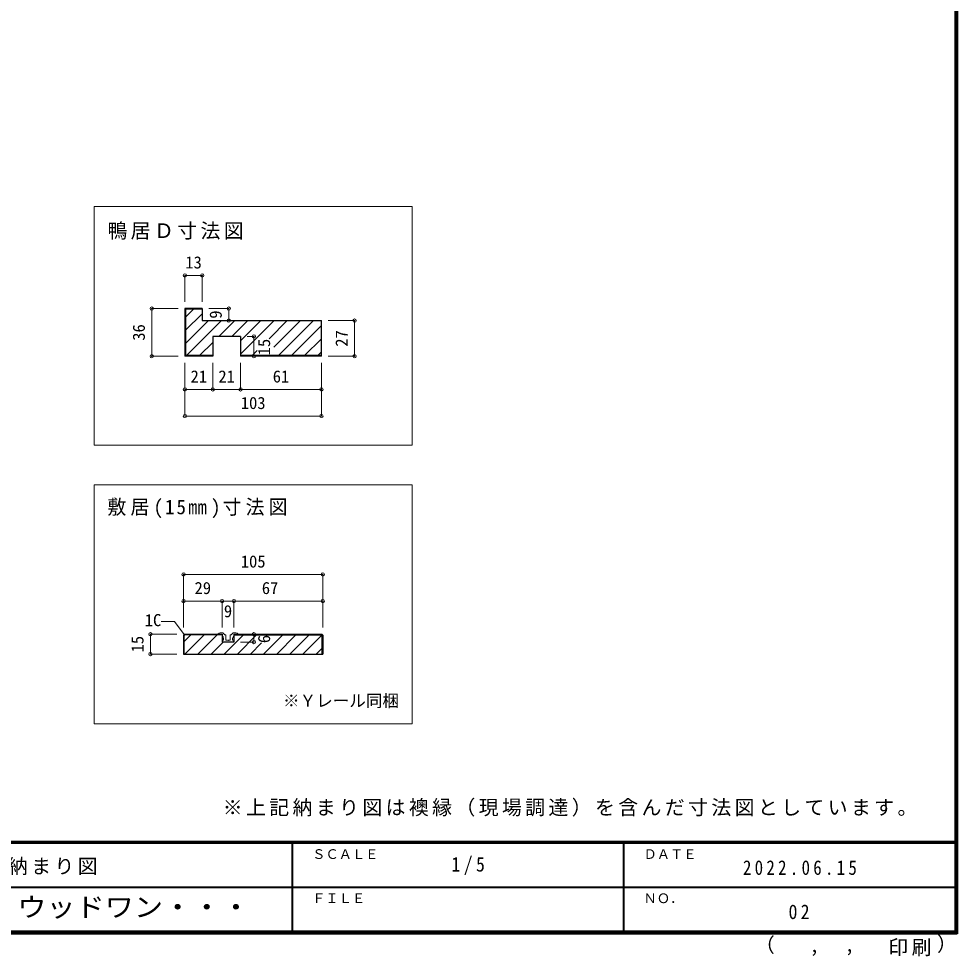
# Model space of a CAD drawing. Units: millimetres at full size, sheet at 1:5. Extents: x -981 to 969, y -733 to 681.
# Drawn here: x 261 to 969, y -733 to -26 of the extents above; entities that cross this region are included whole.
import ezdxf
from ezdxf.enums import TextEntityAlignment as Align

# ---------------------------------------------------------------- set-up
doc = ezdxf.new("R2010")
doc.units = ezdxf.units.MM
doc.header["$LTSCALE"] = 5
doc.header["$PDMODE"] = 32
doc.header["$PDSIZE"] = 2.5
doc.linetypes.add('DASHED1', pattern=[1.8, 1.2, -0.6])
for name, color, linetype, lineweight in [('0-4_枠', 3, 'Continuous', 25), ('0-7_金物', 7, 'Continuous', 18), ('0-A_文字', 7, 'Continuous', 18), ('0-B_寸法', 7, 'Continuous', 9), ('0-C_ハッチ', 4, 'DASHED1', 9), ('F-0_補助線', 6, 'Continuous', 40), ('F-1_枠', 6, 'Continuous', 40)]:
    doc.layers.add(name, color=color, linetype=linetype, lineweight=lineweight)
doc.layers.add('F-A_文字', color=7, linetype='Continuous')
doc.styles.add('ＭＳ ゴシック', font='')
doc.styles.get('ＭＳ ゴシック').set_extended_font_data('MS Gothic')

msp = doc.modelspace()

# ---------------------------------------------------------------- linework, layer by layer
at = {"layer": '0-4_枠'}
for p, q in [((385.971, -244.609), (385.971, -280.609)), ((398.971, -244.609), (385.971, -244.609)), ((386.471, -245.109), (386.471, -280.109)), ((398.971, -245.109), (386.471, -245.109)), ((398.971, -244.609), (398.971, -253.609)), ((398.971, -253.609), (488.971, -253.609)), ((488.971, -280.609), (488.971, -253.609)), ((406.971, -265.609), (406.971, -280.609)), ((427.971, -265.609), (427.971, -280.609)), ((406.971, -280.609), (385.971, -280.609)), ((406.971, -280.109), (386.471, -280.109)), ((488.971, -280.109), (427.971, -280.109)), ((488.971, -280.609), (427.971, -280.609)), ((384.971, -490.816), (385.678, -490.109)), ((384.971, -490.816), (384.971, -505.109)), ((385.886, -490.609), (385.471, -491.023)), ((385.471, -505.109), (385.471, -491.023)), ((385.678, -490.109), (413.971, -490.109)), ((413.971, -490.609), (385.886, -490.609)), ((413.971, -490.109), (413.971, -496.109)), ((422.971, -490.109), (422.971, -496.109)), ((422.971, -490.109), (489.264, -490.109)), ((422.971, -490.609), (489.057, -490.609)), ((489.057, -490.609), (489.471, -491.023)), ((489.264, -490.109), (489.971, -490.816)), ((489.471, -505.109), (489.471, -491.023)), ((489.971, -490.816), (489.971, -505.109)), ((422.971, -496.109), (413.971, -496.109)), ((384.971, -505.109), (489.971, -505.109))]:
    msp.add_line(p, q, dxfattribs=at)
msp.add_lwpolyline([(427.971, -265.609), (421.45, -265.609), (406.971, -265.609)], dxfattribs=at)
at = {"layer": '0-7_金物'}
for p, q in [((411.171, -490.109), (413.971, -490.109)), ((412.513, -489.109), (414.514, -489.109)), ((413.971, -491.109), (413.971, -490.109)), ((414.671, -496.109), (414.185, -494.883)), ((414.971, -494.609), (414.371, -494.609)), ((416.133, -490.521), (414.868, -489.256)), ((414.971, -494.609), (414.971, -493.345)), ((416.346, -490.609), (416.671, -490.609)), ((416.871, -494.309), (416.871, -490.809)), ((418.171, -494.609), (417.171, -494.609)), ((418.471, -494.909), (418.171, -494.609)), ((420.071, -494.309), (420.071, -490.809)), ((420.597, -490.609), (420.271, -490.609)), ((420.809, -490.521), (422.075, -489.256)), ((421.971, -494.609), (421.971, -493.345)), ((421.971, -494.609), (422.571, -494.609)), ((422.271, -496.109), (422.757, -494.883)), ((424.43, -489.109), (422.428, -489.109)), ((422.971, -491.109), (422.971, -490.109)), ((425.771, -490.109), (422.971, -490.109)), ((415.771, -496.109), (414.671, -496.109)), ((415.771, -496.109), (415.971, -495.909)), ((415.971, -495.909), (416.171, -496.109)), ((416.171, -496.109), (420.771, -496.109)), ((420.971, -495.909), (420.771, -496.109)), ((421.171, -496.109), (420.971, -495.909)), ((421.171, -496.109), (422.271, -496.109))]:
    msp.add_line(p, q, dxfattribs=at)
msp.add_lwpolyline([(419.771, -494.609), (418.771, -494.609), (418.471, -494.909)], dxfattribs=at)
for centre, radius, start, end in [((411.171, -489.909), 0.2, 138.18969, 270), ((412.513, -491.109), 2, 90, 138.18969), ((411.971, -493.345), 3, 0, 48.19), ((414.371, -494.809), 0.2, 90, 201.616), ((414.514, -489.609), 0.5, 45, 90), ((416.346, -490.309), 0.3, 225, 270), ((416.671, -490.809), 0.2, 360, 90), ((417.171, -494.309), 0.3, 180, 270), ((419.771, -494.309), 0.3, 270, 360), ((420.271, -490.809), 0.2, 90, 180), ((420.597, -490.309), 0.3, 270, 315), ((424.971, -493.345), 3, 131.81, 180), ((422.428, -489.609), 0.5, 90, 135), ((422.571, -494.809), 0.2, 338.384, 90), ((424.43, -491.109), 2, 41.81031, 90), ((425.771, -489.909), 0.2, 270, 41.81031)]:
    msp.add_arc(centre, radius, start, end, dxfattribs=at)
at = {"layer": '0-A_文字'}
for p, q in [((317.471, -347.609), (557.471, -347.609)), ((317.471, -557.609), (317.471, -377.609)), ((378.133, -480.598), (368.133, -480.598)), ((385.325, -490.463), (378.133, -480.598)), ((557.471, -557.609), (317.471, -557.609))]:
    msp.add_line(p, q, dxfattribs=at)
for points in [[(557.471, -347.609), (557.471, -167.609), (317.471, -167.609), (317.471, -347.609)], [(317.471, -377.609), (557.471, -377.609), (557.471, -557.609)]]:
    msp.add_lwpolyline(points, dxfattribs=at)
at = {"layer": '0-B_寸法', "color": 4}
for p, q in [((385.971, -219.609), (385.971, -239.609)), ((385.971, -219.609), (398.971, -219.609)), ((398.971, -219.609), (398.971, -239.609)), ((360.971, -244.609), (380.971, -244.609)), ((360.971, -244.609), (360.971, -280.609)), ((418.971, -244.609), (403.971, -244.609)), ((418.971, -244.609), (418.971, -253.609)), ((418.971, -253.609), (403.971, -253.609)), ((513.971, -253.609), (493.971, -253.609)), ((513.971, -253.609), (513.971, -280.609)), ((437.971, -265.609), (432.971, -265.609)), ((360.971, -280.609), (380.971, -280.609)), ((471.971, -280.609), (466.971, -280.609)), ((513.971, -280.609), (493.971, -280.609)), ((385.971, -305.609), (385.971, -285.609)), ((406.971, -305.609), (406.971, -285.609)), ((427.971, -305.609), (427.971, -285.609)), ((488.971, -325.609), (488.971, -285.609)), ((385.971, -325.609), (385.971, -305.609)), ((385.971, -305.609), (406.971, -305.609)), ((406.971, -305.609), (427.971, -305.609)), ((427.971, -305.609), (488.971, -305.609)), ((385.971, -325.609), (488.971, -325.609)), ((384.971, -445.109), (489.971, -445.109)), ((384.971, -445.109), (384.971, -465.109)), ((489.971, -445.109), (489.971, -465.109)), ((384.971, -465.109), (413.971, -465.109)), ((384.971, -465.109), (384.971, -485.109)), ((413.971, -465.109), (413.971, -485.109)), ((413.971, -465.109), (422.971, -465.109)), ((422.971, -465.109), (422.971, -485.109)), ((422.971, -465.109), (489.971, -465.109)), ((489.971, -465.109), (489.971, -485.109)), ((359.971, -490.109), (359.971, -505.109)), ((359.971, -490.109), (379.971, -490.109)), ((437.971, -490.109), (427.971, -490.109)), ((437.971, -490.109), (437.971, -496.109)), ((437.971, -496.109), (427.971, -496.109)), ((359.971, -505.109), (379.971, -505.109))]:
    msp.add_line(p, q, dxfattribs=at)
msp.add_lwpolyline([(437.971, -265.609), (437.971, -280.609), (432.971, -280.609)], dxfattribs=at)
at = {"layer": '0-B_寸法'}
for p in [(385.971, -219.609), (398.971, -219.609), (360.971, -244.609), (418.971, -244.609), (418.971, -253.609), (513.971, -253.609), (437.971, -265.609), (360.971, -280.609), (437.971, -280.609), (513.971, -280.609), (385.971, -305.609), (406.971, -305.609), (427.971, -305.609), (488.971, -305.609), (385.971, -325.609), (488.971, -325.609), (384.971, -445.109), (489.971, -445.109), (384.971, -465.109), (413.971, -465.109), (422.971, -465.109), (489.971, -465.109), (359.971, -490.109), (437.971, -490.109), (437.971, -496.109), (359.971, -505.109)]:
    msp.add_point(p, dxfattribs=at)
at = {"layer": '0-C_ハッチ', "linetype": 'Continuous'}
for p, q in [((386.471, -251.08), (392.442, -245.109)), ((386.471, -260.979), (398.971, -248.479)), ((386.471, -270.879), (403.741, -253.609)), ((387.14, -280.109), (413.64, -253.609)), ((411.54, -265.609), (423.54, -253.609)), ((421.445, -265.604), (433.439, -253.609)), ((427.971, -278.876), (453.238, -253.609)), ((427.971, -268.977), (443.339, -253.609)), ((449.388, -267.359), (463.138, -253.609)), ((452.971, -273.675), (473.037, -253.609)), ((456.437, -280.109), (482.937, -253.609)), ((466.336, -280.109), (488.971, -257.474)), ((476.236, -280.109), (488.971, -267.374)), ((397.04, -280.109), (406.971, -270.178)), ((406.939, -280.109), (406.971, -280.077)), ((436.638, -280.109), (440.484, -276.263)), ((446.537, -280.109), (446.923, -279.723)), ((486.135, -280.109), (488.971, -277.273)), ((385.471, -495.639), (390.501, -490.609)), ((385.9, -505.109), (400.4, -490.609)), ((395.8, -505.109), (410.3, -490.609)), ((415.599, -505.109), (430.099, -490.609)), ((425.498, -505.109), (439.998, -490.609)), ((445.297, -505.109), (459.797, -490.609)), ((445.572, -490.633), (445.596, -490.609)), ((449.873, -490.633), (449.898, -490.609)), ((455.197, -505.109), (469.697, -490.609)), ((465.096, -505.109), (479.596, -490.609)), ((474.996, -505.109), (486.971, -493.133)), ((486.971, -493.133), (489.471, -490.633)), ((405.699, -505.109), (414.699, -496.109)), ((435.398, -505.109), (443.784, -496.723)), ((484.895, -505.109), (489.471, -500.533))]:
    msp.add_line(p, q, dxfattribs=at)
at = {"layer": 'F-0_補助線'}
for p, q in [((966.97, 680.724), (966.97, -715.943)), ((967.803, 680.724), (967.803, -715.943))]:
    msp.add_line(p, q, dxfattribs=at)
msp.add_lwpolyline([(-981.363, 680.724), (968.636, 680.724), (968.636, -715.943)], dxfattribs=at)
at = {"layer": 'F-1_枠'}
for p, q in [((968.636, -646.776), (-981.363, -646.776)), ((968.636, -647.609), (-981.363, -647.609)), ((466.97, -647.609), (466.97, -714.276)), ((716.97, -647.609), (716.97, -714.276)), ((-6.364, -680.943), (966.97, -680.943)), ((968.636, -714.276), (-981.363, -714.276)), ((968.636, -715.109), (-981.363, -715.109)), ((968.636, -715.943), (-981.363, -715.943))]:
    msp.add_line(p, q, dxfattribs=at)

# ---------------------------------------------------------------- texts
at = {"layer": '0-A_文字', "style": 'ＭＳ ゴシック'}
for s, p in [('1C', (355.633, -486.848)), ('※Ｙレール同梱', (459.971, -547.609))]:
    msp.add_text(s, height=9.164, dxfattribs=at).set_placement(p, align=Align.BOTTOM_LEFT)
at = {"layer": '0-A_文字', "char_height": 11, "attachment_point": 7, "style": 'ＭＳ ゴシック'}
for s, insert in [('\\T1.17;鴨居Ｄ寸法図', (327.471, -192.609)), ('\\T1.22;\\W0.95;敷居(15㎜)寸法図', (327.471, -402.609))]:
    msp.add_mtext(s, dxfattribs=dict(at, insert=insert))
at = {"layer": '0-B_寸法', "style": 'ＭＳ ゴシック'}
for s, p in [('13', (386.221, -217.109)), ('21', (390.221, -303.109)), ('21', (411.221, -303.109)), ('61', (452.221, -303.109)), ('103', (428.096, -323.109)), ('105', (428.096, -442.609)), ('29', (393.221, -462.609)), ('67', (443.971, -462.609)), ('9', (415.346, -480.109))]:
    msp.add_text(s, height=9.164, dxfattribs=at).set_placement(p, align=Align.BOTTOM_LEFT)
for s, p in [('9', (416.471, -252.234)), ('36', (358.471, -268.859)), ('27', (511.471, -273.359)), ('15', (452.971, -279.859)), ('15', (357.471, -503.859)), ('6', (452.971, -496.883))]:
    msp.add_text(s, height=9.164, rotation=90, dxfattribs=at).set_placement(p, align=Align.BOTTOM_LEFT)
at = {"layer": 'F-0_補助線', "color": 7, "insert": (76.826, -671.804), "char_height": 11, "attachment_point": 7, "style": 'ＭＳ ゴシック'}
msp.add_mtext('\\T1.17;大壁和風造作材\u3000建具納まり図', dxfattribs=at)
at = {"layer": 'F-A_文字', "style": 'ＭＳ ゴシック'}
for s, height, p in [('ＳＣＡＬＥ', 7.331, (481.97, -661.776)), ('ＤＡＴＥ', 7.331, (731.97, -661.776)), ('ＦＩＬＥ', 7.331, (481.97, -695.11)), ('ＮＯ．', 7.331, (731.97, -695.11)), ('（', 11, (815.975, -733.161)), ('）', 11, (953.37, -732.464)), (',', 11, (857.183, -733.161)), (',', 11, (883.669, -732.697))]:
    msp.add_text(s, height=height, dxfattribs=at).set_placement(p, align=Align.BOTTOM_LEFT)
at = {"layer": 'F-A_文字', "style": 'ＭＳ ゴシック', "width": 1.1}
msp.add_text('ウッドワン・・・', height=14.66, dxfattribs=at).set_placement((259.47, -707.61), align=Align.BOTTOM_LEFT)
at = {"layer": 'F-A_文字', "char_height": 11, "attachment_point": 7, "style": 'ＭＳ ゴシック'}
for s, insert in [('\\T1.17;※上記納まり図は襖縁（現場調達）を含んだ寸法図としています。', (414.47, -627.654)), ('\\T1.38;\\W0.9;1/5', (586.97, -671.776)), ('\\T1.39;\\W0.85;2022.06.15', (806.97, -671.777)), ('\\T1.36;\\W0.9;02', (841.345, -705.11)), ('\\T1.17;印刷', (916.661, -732.929))]:
    msp.add_mtext(s, dxfattribs=dict(at, insert=insert))

doc.saveas('drawing.dxf')
